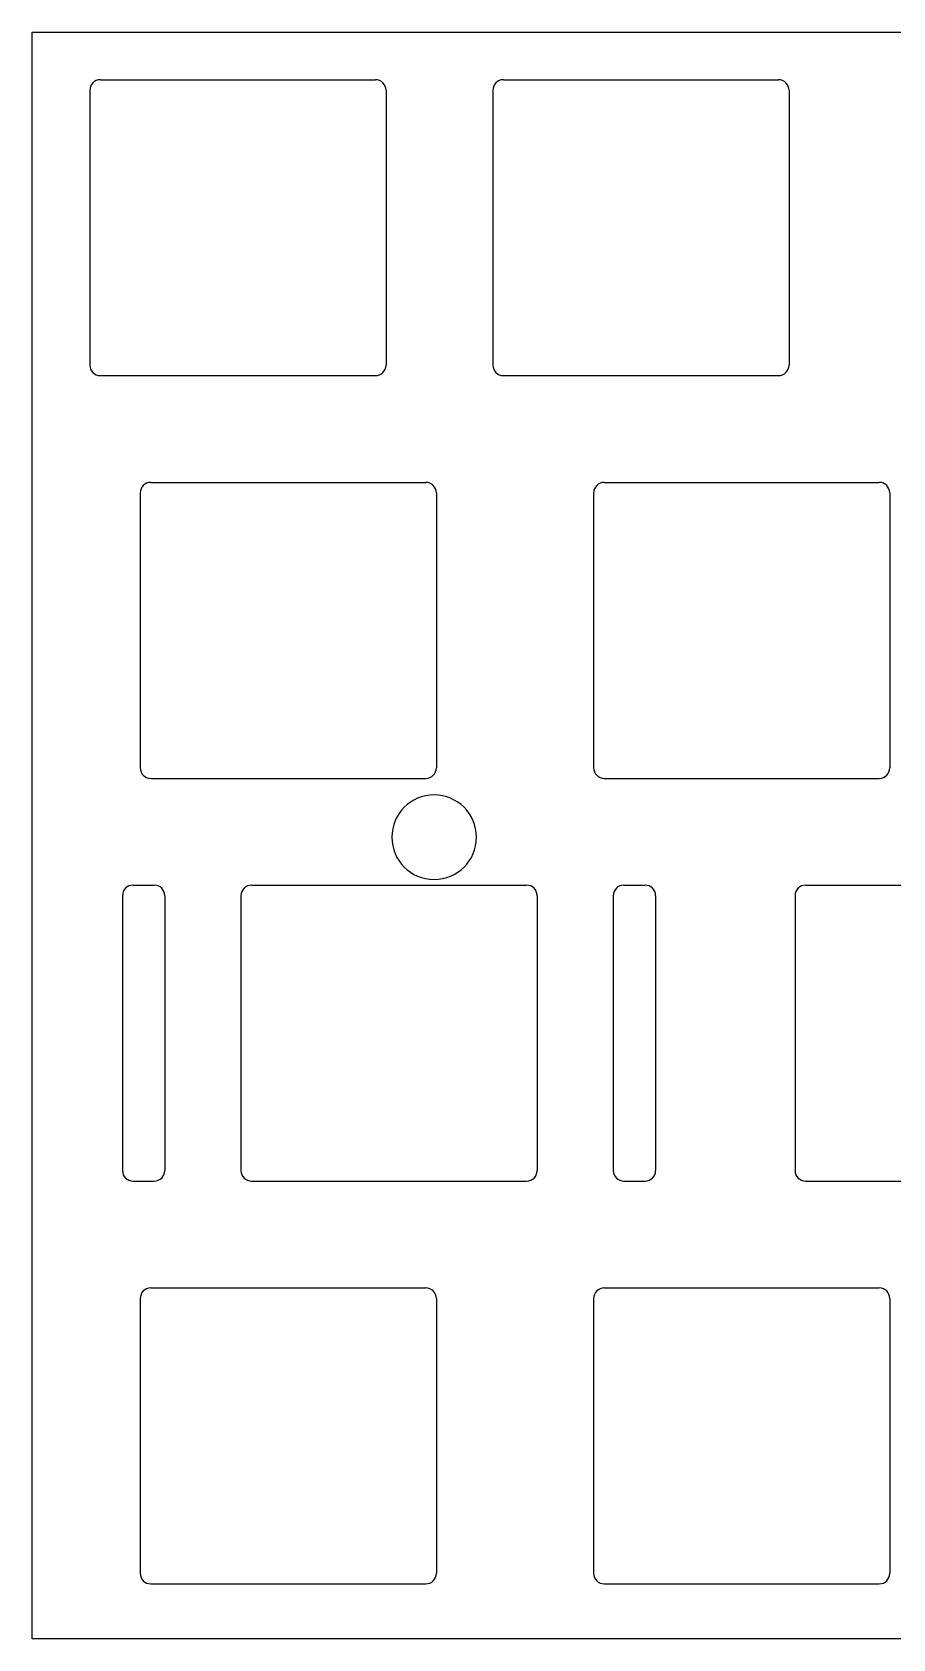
# Model space of a CAD drawing. Header units: inches. Extents: x 62 to 291, y 138 to 214.
# Drawn here: x 61.9 to 102.6, y 138.4 to 214.4 of the extents above; entities that cross this region are included whole.
import ezdxf

# ---------------------------------------------------------------- set-up
doc = ezdxf.new("R2010")
doc.units = ezdxf.units.IN
doc.header["$MEASUREMENT"] = 0
for name, color, linetype in [('Border Outlien', 7, 'Continuous'), ('Internal Layout', 7, 'Continuous'), ('Mounting Holes', 7, 'Continuous')]:
    doc.layers.add(name, color=color, linetype=linetype)

# ---------------------------------------------------------------- blocks, each defined once
blk = doc.blocks.new('block 2')
at = {"layer": 'Internal Layout', "color": 7, "lineweight": 25, "true_color": 0xffffff}
blk.add_lwpolyline([(65.114, 212.14), (78.114, 212.14)], dxfattribs=at)
blk = doc.blocks.new('block 3')
at = {"layer": 'Internal Layout', "color": 7, "lineweight": 25, "true_color": 0xffffff}
blk.add_lwpolyline([(65.114, 198.14), (78.114, 198.14)], dxfattribs=at)
blk = doc.blocks.new('block 4')
at = {"layer": 'Internal Layout', "color": 7, "lineweight": 25, "true_color": 0xffffff}
blk.add_lwpolyline([(64.614, 211.64), (64.614, 198.64)], dxfattribs=at)
blk = doc.blocks.new('block 5')
at = {"layer": 'Internal Layout', "color": 7, "lineweight": 25, "true_color": 0xffffff}
blk.add_lwpolyline([(78.614, 211.64), (78.614, 198.64)], dxfattribs=at)
blk = doc.blocks.new('block 6')
at = {"layer": 'Internal Layout', "color": 7, "lineweight": 25, "true_color": 0xffffff}
blk.add_open_spline([(65.114, 212.14), (64.838, 212.14), (64.614, 211.916), (64.614, 211.64)], degree=3, dxfattribs=at)
blk = doc.blocks.new('block 7')
at = {"layer": 'Internal Layout', "color": 7, "lineweight": 25, "true_color": 0xffffff}
blk.add_open_spline([(78.614, 211.64), (78.614, 211.916), (78.39, 212.14), (78.114, 212.14)], degree=3, dxfattribs=at)
blk = doc.blocks.new('block 8')
at = {"layer": 'Internal Layout', "color": 7, "lineweight": 25, "true_color": 0xffffff}
blk.add_open_spline([(64.614, 198.64), (64.614, 198.364), (64.838, 198.14), (65.114, 198.14)], degree=3, dxfattribs=at)
blk = doc.blocks.new('block 9')
at = {"layer": 'Internal Layout', "color": 7, "lineweight": 25, "true_color": 0xffffff}
blk.add_open_spline([(78.114, 198.14), (78.39, 198.14), (78.614, 198.364), (78.614, 198.64)], degree=3, dxfattribs=at)
blk = doc.blocks.new('block 10')
at = {"layer": 'Internal Layout', "color": 7, "lineweight": 25, "true_color": 0xffffff}
blk.add_lwpolyline([(84.164, 212.14), (97.164, 212.14)], dxfattribs=at)
blk = doc.blocks.new('block 11')
at = {"layer": 'Internal Layout', "color": 7, "lineweight": 25, "true_color": 0xffffff}
blk.add_lwpolyline([(84.164, 198.14), (97.164, 198.14)], dxfattribs=at)
blk = doc.blocks.new('block 12')
at = {"layer": 'Internal Layout', "color": 7, "lineweight": 25, "true_color": 0xffffff}
blk.add_lwpolyline([(83.664, 211.64), (83.664, 198.64)], dxfattribs=at)
blk = doc.blocks.new('block 13')
at = {"layer": 'Internal Layout', "color": 7, "lineweight": 25, "true_color": 0xffffff}
blk.add_lwpolyline([(97.664, 211.64), (97.664, 198.64)], dxfattribs=at)
blk = doc.blocks.new('block 14')
at = {"layer": 'Internal Layout', "color": 7, "lineweight": 25, "true_color": 0xffffff}
blk.add_open_spline([(84.164, 212.14), (83.888, 212.14), (83.664, 211.916), (83.664, 211.64)], degree=3, dxfattribs=at)
blk = doc.blocks.new('block 15')
at = {"layer": 'Internal Layout', "color": 7, "lineweight": 25, "true_color": 0xffffff}
blk.add_open_spline([(97.664, 211.64), (97.664, 211.916), (97.44, 212.14), (97.164, 212.14)], degree=3, dxfattribs=at)
blk = doc.blocks.new('block 16')
at = {"layer": 'Internal Layout', "color": 7, "lineweight": 25, "true_color": 0xffffff}
blk.add_open_spline([(83.664, 198.64), (83.664, 198.364), (83.888, 198.14), (84.164, 198.14)], degree=3, dxfattribs=at)
blk = doc.blocks.new('block 17')
at = {"layer": 'Internal Layout', "color": 7, "lineweight": 25, "true_color": 0xffffff}
blk.add_open_spline([(97.164, 198.14), (97.44, 198.14), (97.664, 198.364), (97.664, 198.64)], degree=3, dxfattribs=at)
blk = doc.blocks.new('block 98')
at = {"layer": 'Internal Layout', "color": 7, "lineweight": 25, "true_color": 0xffffff}
blk.add_lwpolyline([(67.495, 193.09), (80.495, 193.09)], dxfattribs=at)
blk = doc.blocks.new('block 99')
at = {"layer": 'Internal Layout', "color": 7, "lineweight": 25, "true_color": 0xffffff}
blk.add_lwpolyline([(67.495, 179.09), (80.495, 179.09)], dxfattribs=at)
blk = doc.blocks.new('block 100')
at = {"layer": 'Internal Layout', "color": 7, "lineweight": 25, "true_color": 0xffffff}
blk.add_lwpolyline([(66.995, 192.59), (66.995, 179.59)], dxfattribs=at)
blk = doc.blocks.new('block 101')
at = {"layer": 'Internal Layout', "color": 7, "lineweight": 25, "true_color": 0xffffff}
blk.add_lwpolyline([(80.995, 192.59), (80.995, 179.59)], dxfattribs=at)
blk = doc.blocks.new('block 102')
at = {"layer": 'Internal Layout', "color": 7, "lineweight": 25, "true_color": 0xffffff}
blk.add_open_spline([(67.495, 193.09), (67.219, 193.09), (66.995, 192.866), (66.995, 192.59)], degree=3, dxfattribs=at)
blk = doc.blocks.new('block 103')
at = {"layer": 'Internal Layout', "color": 7, "lineweight": 25, "true_color": 0xffffff}
blk.add_open_spline([(80.995, 192.59), (80.995, 192.866), (80.771, 193.09), (80.495, 193.09)], degree=3, dxfattribs=at)
blk = doc.blocks.new('block 104')
at = {"layer": 'Internal Layout', "color": 7, "lineweight": 25, "true_color": 0xffffff}
blk.add_open_spline([(66.995, 179.59), (66.995, 179.314), (67.219, 179.09), (67.495, 179.09)], degree=3, dxfattribs=at)
blk = doc.blocks.new('block 105')
at = {"layer": 'Internal Layout', "color": 7, "lineweight": 25, "true_color": 0xffffff}
blk.add_open_spline([(80.495, 179.09), (80.771, 179.09), (80.995, 179.314), (80.995, 179.59)], degree=3, dxfattribs=at)
blk = doc.blocks.new('block 106')
at = {"layer": 'Internal Layout', "color": 7, "lineweight": 25, "true_color": 0xffffff}
blk.add_lwpolyline([(88.926, 193.09), (101.926, 193.09)], dxfattribs=at)
blk = doc.blocks.new('block 107')
at = {"layer": 'Internal Layout', "color": 7, "lineweight": 25, "true_color": 0xffffff}
blk.add_lwpolyline([(88.926, 179.09), (101.926, 179.09)], dxfattribs=at)
blk = doc.blocks.new('block 108')
at = {"layer": 'Internal Layout', "color": 7, "lineweight": 25, "true_color": 0xffffff}
blk.add_lwpolyline([(88.426, 192.59), (88.426, 179.59)], dxfattribs=at)
blk = doc.blocks.new('block 109')
at = {"layer": 'Internal Layout', "color": 7, "lineweight": 25, "true_color": 0xffffff}
blk.add_lwpolyline([(102.426, 192.59), (102.426, 179.59)], dxfattribs=at)
blk = doc.blocks.new('block 110')
at = {"layer": 'Internal Layout', "color": 7, "lineweight": 25, "true_color": 0xffffff}
blk.add_open_spline([(88.926, 193.09), (88.65, 193.09), (88.426, 192.866), (88.426, 192.59)], degree=3, dxfattribs=at)
blk = doc.blocks.new('block 111')
at = {"layer": 'Internal Layout', "color": 7, "lineweight": 25, "true_color": 0xffffff}
blk.add_open_spline([(102.426, 192.59), (102.426, 192.866), (102.203, 193.09), (101.926, 193.09)], degree=3, dxfattribs=at)
blk = doc.blocks.new('block 112')
at = {"layer": 'Internal Layout', "color": 7, "lineweight": 25, "true_color": 0xffffff}
blk.add_open_spline([(88.426, 179.59), (88.426, 179.314), (88.65, 179.09), (88.926, 179.09)], degree=3, dxfattribs=at)
blk = doc.blocks.new('block 113')
at = {"layer": 'Internal Layout', "color": 7, "lineweight": 25, "true_color": 0xffffff}
blk.add_open_spline([(101.926, 179.09), (102.203, 179.09), (102.426, 179.314), (102.426, 179.59)], degree=3, dxfattribs=at)
blk = doc.blocks.new('block 202')
at = {"layer": 'Internal Layout', "color": 7, "lineweight": 25, "true_color": 0xffffff}
blk.add_lwpolyline([(72.258, 174.04), (85.258, 174.04)], dxfattribs=at)
blk = doc.blocks.new('block 203')
at = {"layer": 'Internal Layout', "color": 7, "lineweight": 25, "true_color": 0xffffff}
blk.add_lwpolyline([(72.258, 160.04), (85.258, 160.04)], dxfattribs=at)
blk = doc.blocks.new('block 204')
at = {"layer": 'Internal Layout', "color": 7, "lineweight": 25, "true_color": 0xffffff}
blk.add_lwpolyline([(71.758, 173.54), (71.758, 160.54)], dxfattribs=at)
blk = doc.blocks.new('block 205')
at = {"layer": 'Internal Layout', "color": 7, "lineweight": 25, "true_color": 0xffffff}
blk.add_lwpolyline([(85.758, 173.54), (85.758, 160.54)], dxfattribs=at)
blk = doc.blocks.new('block 206')
at = {"layer": 'Internal Layout', "color": 7, "lineweight": 25, "true_color": 0xffffff}
blk.add_open_spline([(72.258, 174.04), (71.981, 174.04), (71.758, 173.816), (71.758, 173.54)], degree=3, dxfattribs=at)
blk = doc.blocks.new('block 207')
at = {"layer": 'Internal Layout', "color": 7, "lineweight": 25, "true_color": 0xffffff}
blk.add_open_spline([(85.758, 173.54), (85.758, 173.816), (85.534, 174.04), (85.258, 174.04)], degree=3, dxfattribs=at)
blk = doc.blocks.new('block 208')
at = {"layer": 'Internal Layout', "color": 7, "lineweight": 25, "true_color": 0xffffff}
blk.add_open_spline([(71.758, 160.54), (71.758, 160.264), (71.981, 160.04), (72.258, 160.04)], degree=3, dxfattribs=at)
blk = doc.blocks.new('block 209')
at = {"layer": 'Internal Layout', "color": 7, "lineweight": 25, "true_color": 0xffffff}
blk.add_open_spline([(85.258, 160.04), (85.534, 160.04), (85.758, 160.264), (85.758, 160.54)], degree=3, dxfattribs=at)
blk = doc.blocks.new('block 210')
at = {"layer": 'Internal Layout', "color": 7, "lineweight": 25, "true_color": 0xffffff}
blk.add_lwpolyline([(89.858, 174.04), (90.858, 174.04)], dxfattribs=at)
blk = doc.blocks.new('block 211')
at = {"layer": 'Internal Layout', "color": 7, "lineweight": 25, "true_color": 0xffffff}
blk.add_lwpolyline([(89.858, 160.04), (90.858, 160.04)], dxfattribs=at)
blk = doc.blocks.new('block 212')
at = {"layer": 'Internal Layout', "color": 7, "lineweight": 25, "true_color": 0xffffff}
blk.add_lwpolyline([(89.358, 173.54), (89.358, 160.54)], dxfattribs=at)
blk = doc.blocks.new('block 213')
at = {"layer": 'Internal Layout', "color": 7, "lineweight": 25, "true_color": 0xffffff}
blk.add_lwpolyline([(91.358, 173.54), (91.358, 160.54)], dxfattribs=at)
blk = doc.blocks.new('block 214')
at = {"layer": 'Internal Layout', "color": 7, "lineweight": 25, "true_color": 0xffffff}
blk.add_open_spline([(89.858, 174.04), (89.581, 174.04), (89.358, 173.816), (89.358, 173.54)], degree=3, dxfattribs=at)
blk = doc.blocks.new('block 215')
at = {"layer": 'Internal Layout', "color": 7, "lineweight": 25, "true_color": 0xffffff}
blk.add_open_spline([(91.358, 173.54), (91.358, 173.816), (91.134, 174.04), (90.858, 174.04)], degree=3, dxfattribs=at)
blk = doc.blocks.new('block 216')
at = {"layer": 'Internal Layout', "color": 7, "lineweight": 25, "true_color": 0xffffff}
blk.add_open_spline([(89.358, 160.54), (89.358, 160.264), (89.581, 160.04), (89.858, 160.04)], degree=3, dxfattribs=at)
blk = doc.blocks.new('block 217')
at = {"layer": 'Internal Layout', "color": 7, "lineweight": 25, "true_color": 0xffffff}
blk.add_open_spline([(90.858, 160.04), (91.134, 160.04), (91.358, 160.264), (91.358, 160.54)], degree=3, dxfattribs=at)
blk = doc.blocks.new('block 218')
at = {"layer": 'Internal Layout', "color": 7, "lineweight": 25, "true_color": 0xffffff}
blk.add_lwpolyline([(66.658, 174.04), (67.658, 174.04)], dxfattribs=at)
blk = doc.blocks.new('block 219')
at = {"layer": 'Internal Layout', "color": 7, "lineweight": 25, "true_color": 0xffffff}
blk.add_lwpolyline([(66.658, 160.04), (67.658, 160.04)], dxfattribs=at)
blk = doc.blocks.new('block 220')
at = {"layer": 'Internal Layout', "color": 7, "lineweight": 25, "true_color": 0xffffff}
blk.add_lwpolyline([(66.158, 173.54), (66.158, 160.54)], dxfattribs=at)
blk = doc.blocks.new('block 221')
at = {"layer": 'Internal Layout', "color": 7, "lineweight": 25, "true_color": 0xffffff}
blk.add_lwpolyline([(68.158, 173.54), (68.158, 160.54)], dxfattribs=at)
blk = doc.blocks.new('block 222')
at = {"layer": 'Internal Layout', "color": 7, "lineweight": 25, "true_color": 0xffffff}
blk.add_open_spline([(66.658, 174.04), (66.381, 174.04), (66.158, 173.816), (66.158, 173.54)], degree=3, dxfattribs=at)
blk = doc.blocks.new('block 223')
at = {"layer": 'Internal Layout', "color": 7, "lineweight": 25, "true_color": 0xffffff}
blk.add_open_spline([(68.158, 173.54), (68.158, 173.816), (67.934, 174.04), (67.658, 174.04)], degree=3, dxfattribs=at)
blk = doc.blocks.new('block 224')
at = {"layer": 'Internal Layout', "color": 7, "lineweight": 25, "true_color": 0xffffff}
blk.add_open_spline([(66.158, 160.54), (66.158, 160.264), (66.381, 160.04), (66.658, 160.04)], degree=3, dxfattribs=at)
blk = doc.blocks.new('block 225')
at = {"layer": 'Internal Layout', "color": 7, "lineweight": 25, "true_color": 0xffffff}
blk.add_open_spline([(67.658, 160.04), (67.934, 160.04), (68.158, 160.264), (68.158, 160.54)], degree=3, dxfattribs=at)
blk = doc.blocks.new('block 226')
at = {"layer": 'Internal Layout', "color": 7, "lineweight": 25, "true_color": 0xffffff}
blk.add_lwpolyline([(98.451, 174.04), (111.451, 174.04)], dxfattribs=at)
blk = doc.blocks.new('block 227')
at = {"layer": 'Internal Layout', "color": 7, "lineweight": 25, "true_color": 0xffffff}
blk.add_lwpolyline([(98.451, 160.04), (111.451, 160.04)], dxfattribs=at)
blk = doc.blocks.new('block 228')
at = {"layer": 'Internal Layout', "color": 7, "lineweight": 25, "true_color": 0xffffff}
blk.add_lwpolyline([(97.951, 173.54), (97.951, 160.54)], dxfattribs=at)
blk = doc.blocks.new('block 230')
at = {"layer": 'Internal Layout', "color": 7, "lineweight": 25, "true_color": 0xffffff}
blk.add_open_spline([(98.451, 174.04), (98.175, 174.04), (97.951, 173.816), (97.951, 173.54)], degree=3, dxfattribs=at)
blk = doc.blocks.new('block 232')
at = {"layer": 'Internal Layout', "color": 7, "lineweight": 25, "true_color": 0xffffff}
blk.add_open_spline([(97.951, 160.54), (97.951, 160.264), (98.175, 160.04), (98.451, 160.04)], degree=3, dxfattribs=at)
blk = doc.blocks.new('block 306')
at = {"layer": 'Internal Layout', "color": 7, "lineweight": 25, "true_color": 0xffffff}
blk.add_lwpolyline([(67.495, 154.99), (80.495, 154.99)], dxfattribs=at)
blk = doc.blocks.new('block 307')
at = {"layer": 'Internal Layout', "color": 7, "lineweight": 25, "true_color": 0xffffff}
blk.add_lwpolyline([(67.495, 140.99), (80.495, 140.99)], dxfattribs=at)
blk = doc.blocks.new('block 308')
at = {"layer": 'Internal Layout', "color": 7, "lineweight": 25, "true_color": 0xffffff}
blk.add_lwpolyline([(66.995, 154.49), (66.995, 141.49)], dxfattribs=at)
blk = doc.blocks.new('block 309')
at = {"layer": 'Internal Layout', "color": 7, "lineweight": 25, "true_color": 0xffffff}
blk.add_lwpolyline([(80.995, 154.49), (80.995, 141.49)], dxfattribs=at)
blk = doc.blocks.new('block 310')
at = {"layer": 'Internal Layout', "color": 7, "lineweight": 25, "true_color": 0xffffff}
blk.add_open_spline([(67.495, 154.99), (67.219, 154.99), (66.995, 154.766), (66.995, 154.49)], degree=3, dxfattribs=at)
blk = doc.blocks.new('block 311')
at = {"layer": 'Internal Layout', "color": 7, "lineweight": 25, "true_color": 0xffffff}
blk.add_open_spline([(80.995, 154.49), (80.995, 154.766), (80.771, 154.99), (80.495, 154.99)], degree=3, dxfattribs=at)
blk = doc.blocks.new('block 312')
at = {"layer": 'Internal Layout', "color": 7, "lineweight": 25, "true_color": 0xffffff}
blk.add_open_spline([(66.995, 141.49), (66.995, 141.214), (67.219, 140.99), (67.495, 140.99)], degree=3, dxfattribs=at)
blk = doc.blocks.new('block 313')
at = {"layer": 'Internal Layout', "color": 7, "lineweight": 25, "true_color": 0xffffff}
blk.add_open_spline([(80.495, 140.99), (80.771, 140.99), (80.995, 141.214), (80.995, 141.49)], degree=3, dxfattribs=at)
blk = doc.blocks.new('block 314')
at = {"layer": 'Internal Layout', "color": 7, "lineweight": 25, "true_color": 0xffffff}
blk.add_lwpolyline([(88.926, 154.99), (101.926, 154.99)], dxfattribs=at)
blk = doc.blocks.new('block 315')
at = {"layer": 'Internal Layout', "color": 7, "lineweight": 25, "true_color": 0xffffff}
blk.add_lwpolyline([(88.926, 140.99), (101.926, 140.99)], dxfattribs=at)
blk = doc.blocks.new('block 316')
at = {"layer": 'Internal Layout', "color": 7, "lineweight": 25, "true_color": 0xffffff}
blk.add_lwpolyline([(88.426, 154.49), (88.426, 141.49)], dxfattribs=at)
blk = doc.blocks.new('block 317')
at = {"layer": 'Internal Layout', "color": 7, "lineweight": 25, "true_color": 0xffffff}
blk.add_lwpolyline([(102.426, 154.49), (102.426, 141.49)], dxfattribs=at)
blk = doc.blocks.new('block 318')
at = {"layer": 'Internal Layout', "color": 7, "lineweight": 25, "true_color": 0xffffff}
blk.add_open_spline([(88.926, 154.99), (88.65, 154.99), (88.426, 154.766), (88.426, 154.49)], degree=3, dxfattribs=at)
blk = doc.blocks.new('block 319')
at = {"layer": 'Internal Layout', "color": 7, "lineweight": 25, "true_color": 0xffffff}
blk.add_open_spline([(102.426, 154.49), (102.426, 154.766), (102.203, 154.99), (101.926, 154.99)], degree=3, dxfattribs=at)
blk = doc.blocks.new('block 320')
at = {"layer": 'Internal Layout', "color": 7, "lineweight": 25, "true_color": 0xffffff}
blk.add_open_spline([(88.426, 141.49), (88.426, 141.214), (88.65, 140.99), (88.926, 140.99)], degree=3, dxfattribs=at)
blk = doc.blocks.new('block 321')
at = {"layer": 'Internal Layout', "color": 7, "lineweight": 25, "true_color": 0xffffff}
blk.add_open_spline([(101.926, 140.99), (102.203, 140.99), (102.426, 141.214), (102.426, 141.49)], degree=3, dxfattribs=at)
blk = doc.blocks.new('block 402')
at = {"layer": 'Mounting Holes', "color": 7, "lineweight": 25, "true_color": 0xffffff}
blk.add_open_spline([(82.889, 176.309), (82.889, 175.204), (81.993, 174.309), (80.889, 174.309), (79.784, 174.309), (78.889, 175.204), (78.889, 176.309), (78.889, 177.413), (79.784, 178.309), (80.889, 178.309), (81.993, 178.309), (82.889, 177.413), (82.889, 176.309)], degree=3, knots=[0, 0, 0, 0, 1, 1, 1, 2, 2, 2, 3, 3, 3, 4, 4, 4, 4], dxfattribs=at)

msp = doc.modelspace()

# ---------------------------------------------------------------- linework, layer by layer
at = {"layer": 'Border Outlien', "color": 7, "lineweight": 25, "true_color": 0xffffff}
msp.add_lwpolyline([(290.889, 138.389), (61.889, 138.389), (61.889, 214.389), (290.889, 214.389), (290.889, 138.389)], dxfattribs=at)

# ---------------------------------------------------------------- block references
at = {"layer": 'Internal Layout'}
for name in ['block 6', 'block 2', 'block 7', 'block 14', 'block 10', 'block 15', 'block 4', 'block 5', 'block 12', 'block 13', 'block 8', 'block 9', 'block 16', 'block 17', 'block 3', 'block 11', 'block 102', 'block 98', 'block 103', 'block 110', 'block 106', 'block 111', 'block 100', 'block 101', 'block 108', 'block 109', 'block 104', 'block 105', 'block 112', 'block 113', 'block 99', 'block 107', 'block 222', 'block 218', 'block 223', 'block 206', 'block 202', 'block 207', 'block 214', 'block 210', 'block 215', 'block 230', 'block 226', 'block 220', 'block 221', 'block 204', 'block 205', 'block 212', 'block 213', 'block 228', 'block 224', 'block 225', 'block 208', 'block 209', 'block 216', 'block 217', 'block 232', 'block 219', 'block 203', 'block 211', 'block 227', 'block 310', 'block 308', 'block 306', 'block 311', 'block 309', 'block 318', 'block 316', 'block 314', 'block 319', 'block 317', 'block 312', 'block 313', 'block 320', 'block 321', 'block 307', 'block 315']:
    msp.add_blockref(name, (0, 0), dxfattribs=at)
at = {"layer": 'Mounting Holes'}
msp.add_blockref('block 402', (0, 0), dxfattribs=at)

doc.saveas('drawing.dxf')
